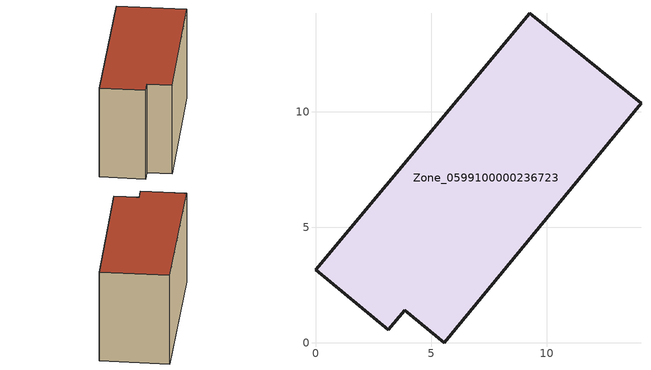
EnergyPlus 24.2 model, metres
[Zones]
Zone_0599100000236723
 floor ground (C_G): 3.86,1.42 3.15,0.57 0,3.17 9.27,14.26 14.07,10.36 5.57,0 z0
 wall outside (C_F): 9.27,14.26 0,3.17 3.15,0.57 3.86,1.42 5.57,0 14.07,10.36 9.27,14.26 z0:8.98
 roof outside (C_R): 5.57,0 14.07,10.36 9.27,14.26 0,3.17 3.15,0.57 3.86,1.42 z8.98
[BUILDING]
Pand.0599100000236723: North Axis=0; Terrain=City; Loads Convergence Tolerance Value=0.04; Temperature Convergence Tolerance Value=0.4; Solar Distribution=FullExterior; Maximum Number of Warmup Days=25; Minimum Number of Warmup Days=1
[Site:Location]
Rotterdam.The.Hague.AP_ZH_NLD Design_Conditions: Latitude=51.96; Longitude=4.45; Time Zone=1; Elevation=-4.5
[SITE:GROUNDTEMPERATURE:BUILDINGSURFACE]
18, 18, 18, 18, 18, 18, 18, 18, 18, 18, 18, 18
[MATERIAL] Thermal Absorptance=0.9; Solar Absorptance=0.7; Visible Absorptance=0.7
Name | Roughness | Thickness | Conductivity | Density | Specific Heat
G.TI.1946 | MediumSmooth | 0.15 | 1 | 540 | 1210
F.TI.1946 | Rough | 0.3 | 0.857143 | 1920 | 840
R.TI.1946 | MediumRough | 0.2 | 0.1 | 1500 | 1000
[CONSTRUCTION]
C_G: G.TI.1946
C_F: F.TI.1946
C_R: R.TI.1946
[ZONE]
Zone_0599100000236723: Type=1; Multiplier=1; Ceiling Height=Autocalculate; Volume=Autocalculate; Floor Area=autocalculate; Part of Total Floor Area=Yes
[ZONEINFILTRATION:DESIGNFLOWRATE]
Infil_Zone_0599100000236723: Zone or ZoneList or Space or SpaceList=Zone_0599100000236723; Schedule=AlwaysOn; Design Flow Rate Calculation Method=Flow/Area; Flow Rate per Floor Area=0.003; Constant Term Coefficient=1; Temperature Term Coefficient=0; Velocity Term Coefficient=0; Velocity Squared Term Coefficient=0
[HVACTEMPLATE:ZONE:IDEALLOADSAIRSYSTEM]
Zone_0599100000236723: Maximum Heating Supply Air Temperature=50; Minimum Cooling Supply Air Temperature=13; Maximum Heating Supply Air Humidity Ratio=0.0156; Minimum Cooling Supply Air Humidity Ratio=0.0077; Heating Limit=NoLimit; Cooling Limit=NoLimit; Dehumidification Control Type=ConstantSensibleHeatRatio; Cooling Sensible Heat Ratio=0.7; Dehumidification Setpoint=60; Humidification Control Type=None; Humidification Setpoint=30; Outdoor Air Method=None; Outdoor Air Flow Rate per Person=0.00944; Outdoor Air Flow Rate per Zone Floor Area=0; Outdoor Air Flow Rate per Zone=0; Demand Controlled Ventilation Type=None; Outdoor Air Economizer Type=NoEconomizer; Heat Recovery Type=None; Sensible Heat Recovery Effectiveness=0.7; Latent Heat Recovery Effectiveness=0.65
[ZONECONTROL:THERMOSTAT]
ThermostatControl_Zone_0599100000236723: Zone or ZoneList=Zone_0599100000236723; Control Type Schedule=DualSetpointControlType; Control 1=Thermostat_Zone_0599100000236723; Temperature Difference Between Cutout And Setpoint=0
[THERMOSTATSETPOINT:DUALSETPOINT]
Thermostat_Zone_0599100000236723: Heating Setpoint Temperature Schedule=HeatingSetpoint_Zone_0599100000236723; Cooling Setpoint Temperature Schedule=CoolingSetpoint_Zone_0599100000236723
[SCHEDULE:COMPACT]
HeatingSetpoint_Zone_0599100000236723: Through: 12/31, For: AllDays, Until: 24:00, 21
CoolingSetpoint_Zone_0599100000236723: Through: 12/31, For: AllDays, Until: 24:00, 24
DualSetpointControlType: Through: 12/31, For: AllDays, Until: 24:00, 4
AlwaysOn: Through: 12/31, For: AllDays, Until: 24:00, 1
